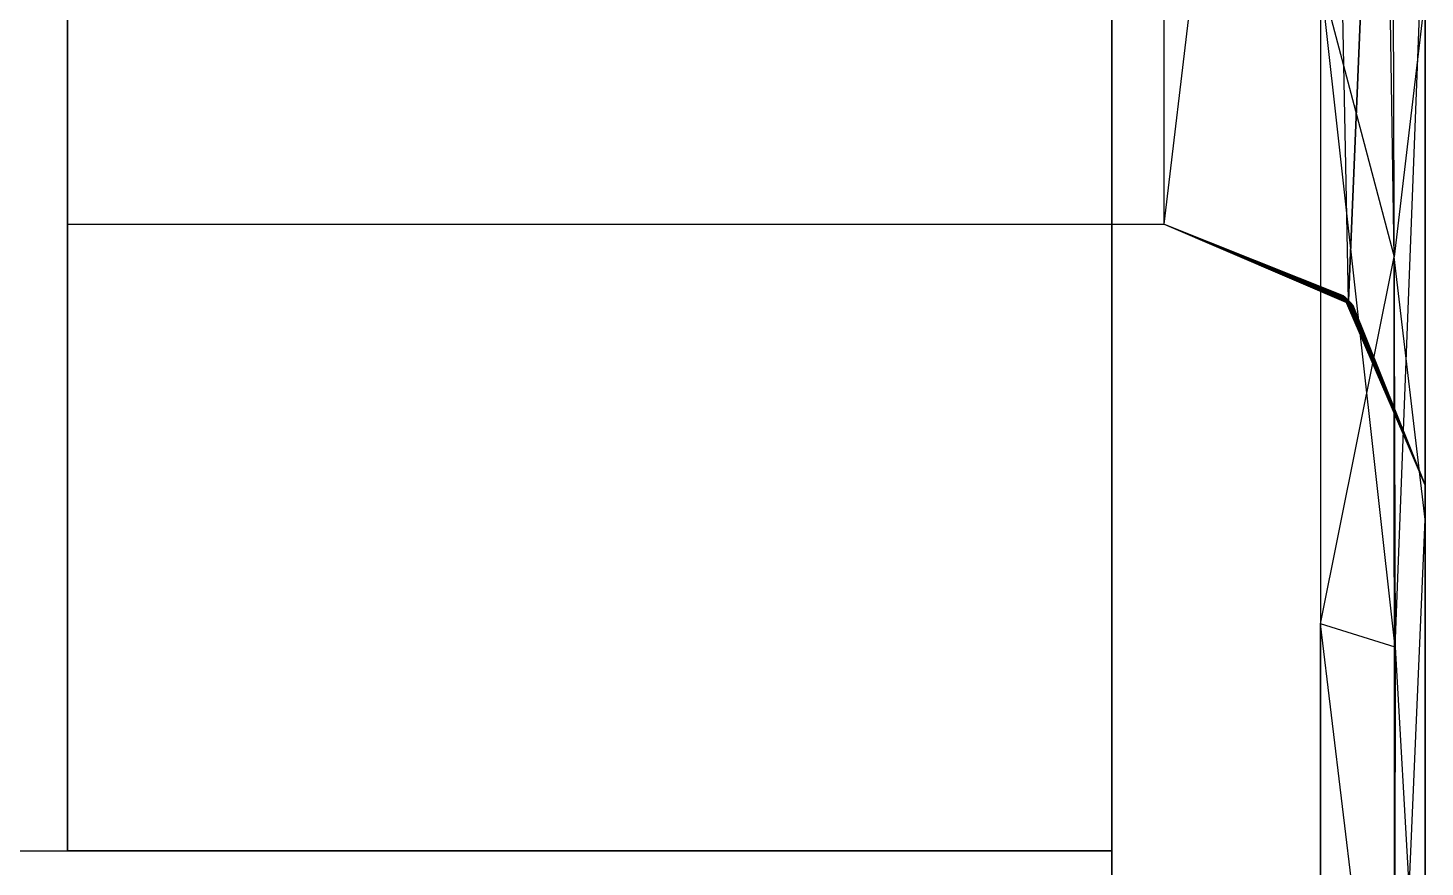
# Model space of a CAD drawing. Header units: millimetres. Extents: x 5543 to 15648, y 4351 to 19091.
# Drawn here: x 14402.34 to 14429.1, y 15001.37 to 15017.43 of the extents above; entities that cross this region are included whole.
import ezdxf

# ---------------------------------------------------------------- set-up
doc = ezdxf.new("R2010")
doc.units = ezdxf.units.MM
doc.layers.add('IfcObject', color=7, linetype='CONTINUOUS')

msp = doc.modelspace()

# ---------------------------------------------------------------- linework, layer by layer
at = {"layer": 'IfcObject'}
for p, q in [((14423.096, 15331.077, -5100), (14423.096, 14331.077, -5100)), ((14423.096, 15331.077, -5100), (14423.096, 14331.077, -5100)), ((14423.096, 15281.077, -5200), (14423.096, 14381.077, -5200)), ((14423.096, 14381.077, -7200), (14423.096, 15281.077, -7200)), ((14423.096, 14381.077, -7200), (14423.096, 15281.077, -7200)), ((14423.096, 15281.077, -5200), (14423.096, 14381.077, -5200)), ((14423.096, 14381.077, -5200), (14423.096, 15281.077, -5200)), ((14423.096, 14381.077, -5200), (14423.096, 15281.077, -5200)), ((14423.096, 15136.677, -5995.4), (14423.096, 14993.677, -5995.4)), ((14423.096, 15136.677, -5344.4), (14423.096, 14993.677, -5344.4)), ((14423.096, 15136.677, -5995.4), (14423.096, 14993.677, -5995.4)), ((14423.096, 15136.677, -5344.4), (14423.096, 14993.677, -5344.4)), ((14403.096, 15128.677, -5352.4), (14403.096, 15001.677, -5352.4)), ((14403.096, 15001.677, -5987.4), (14403.096, 15128.677, -5987.4)), ((14403.096, 15001.677, -5987.4), (14403.096, 15128.677, -5987.4)), ((14403.096, 15128.677, -5352.4), (14403.096, 15001.677, -5352.4)), ((14403.096, 15128.677, -5987.4), (14403.096, 15001.677, -5987.4)), ((14403.096, 15128.677, -5352.4), (14403.096, 15001.677, -5352.4)), ((14403.096, 15128.677, -5352.4), (14403.096, 15001.677, -5352.4)), ((14403.096, 15128.677, -5987.4), (14403.096, 15001.677, -5987.4)), ((14423.096, 15128.677, -5987.4), (14423.096, 15001.677, -5987.4)), ((14423.096, 15128.677, -5352.4), (14423.096, 15001.677, -5352.4)), ((14423.096, 15128.677, -5352.4), (14423.096, 15001.677, -5352.4)), ((14423.096, 15128.677, -5987.4), (14423.096, 15001.677, -5987.4)), ((14423.096, 15128.677, -5987.4), (14423.096, 15001.677, -5987.4)), ((14423.096, 15128.677, -5352.4), (14423.096, 14993.677, -5344.4)), ((14423.096, 15128.677, -5352.4), (14423.096, 15001.677, -5352.4)), ((14423.096, 15128.677, -5352.4), (14423.096, 14993.677, -5344.4)), ((14423.096, 15128.677, -5987.4), (14423.096, 14993.677, -5995.4)), ((14423.096, 15128.677, -5987.4), (14423.096, 15001.677, -5987.4)), ((14423.096, 15128.677, -5987.4), (14423.096, 14993.677, -5995.4)), ((14423.096, 15128.677, -5352.4), (14423.096, 15001.677, -5352.4)), ((14429.096, 15121.677, -5980.4), (14429.096, 14995.677, -5993.4)), ((14429.096, 15121.677, -5980.4), (14429.096, 14995.677, -5993.4)), ((14429.096, 15121.677, -5980.4), (14429.096, 15008.022, -5993.4)), ((14429.096, 15121.677, -5359.4), (14429.096, 14995.677, -5346.4)), ((14429.096, 15121.677, -5980.4), (14429.096, 15008.022, -5993.4)), ((14429.096, 15121.677, -5359.4), (14429.096, 15008.022, -5346.4)), ((14429.096, 15121.677, -5359.4), (14429.096, 15008.022, -5346.4)), ((14429.096, 15121.677, -5359.4), (14429.096, 14995.677, -5346.4)), ((14403.096, 15116.677, -5975.4), (14403.096, 15013.677, -5975.4)), ((14403.096, 15116.677, -5364.4), (14403.096, 15001.677, -5352.4)), ((14403.096, 15116.677, -5364.4), (14403.096, 15013.677, -5364.4)), ((14403.096, 15116.677, -5364.4), (14403.096, 15001.677, -5352.4)), ((14403.096, 15116.677, -5975.4), (14403.096, 15001.677, -5987.4)), ((14403.096, 15116.677, -5975.4), (14403.096, 15013.677, -5975.4)), ((14403.096, 15116.677, -5975.4), (14403.096, 15001.677, -5987.4)), ((14403.096, 15116.677, -5364.4), (14403.096, 15013.677, -5364.4)), ((14429.096, 15082.638, -5980.4), (14429.096, 14995.677, -5993.4)), ((14429.096, 15082.638, -5980.4), (14429.096, 14995.677, -5993.4)), ((14429.096, 14995.677, -5346.4), (14429.096, 15082.638, -5359.4)), ((14429.096, 14995.677, -5346.4), (14429.096, 15082.638, -5359.4)), ((14429.096, 15065.177, -5980.4), (14429.096, 14995.677, -5993.4)), ((14429.096, 15065.177, -5980.4), (14429.096, 14995.677, -5993.4)), ((14429.096, 14995.677, -5346.4), (14429.096, 15065.177, -5359.4)), ((14429.096, 14995.677, -5346.4), (14429.096, 15065.177, -5359.4)), ((14424.096, 15013.677, -5975.4), (14424.096, 15052.715, -5975.4)), ((14424.096, 15013.677, -5975.4), (14424.096, 15052.715, -5975.4)), ((14424.096, 15013.677, -5364.4), (14424.096, 15052.715, -5364.4)), ((14424.096, 15013.677, -5364.4), (14424.096, 15052.715, -5364.4)), ((14429.096, 15047.715, -5980.4), (14427.631, 15012.212, -5976.864)), ((14429.096, 15047.715, -5980.4), (14427.631, 15012.212, -5976.864)), ((14427.631, 15012.212, -5362.936), (14429.096, 15047.715, -5359.4)), ((14427.631, 15012.212, -5362.936), (14429.096, 15047.715, -5359.4)), ((14429.096, 15047.715, -5980.4), (14429.096, 15008.677, -5980.4)), ((14429.096, 15008.677, -5359.4), (14429.096, 15047.715, -5359.4)), ((14429.096, 15008.677, -5359.4), (14429.096, 15047.715, -5359.4)), ((14429.096, 14995.677, -5346.4), (14429.096, 15047.715, -5359.4)), ((14429.096, 15047.715, -5980.4), (14429.096, 14995.677, -5993.4)), ((14429.096, 15047.715, -5980.4), (14429.096, 14995.677, -5993.4)), ((14429.096, 15047.715, -5980.4), (14429.096, 15008.677, -5980.4)), ((14429.096, 14995.677, -5346.4), (14429.096, 15047.715, -5359.4)), ((14424.096, 15013.677, -5975.4), (14427.089, 15038.579, -5976.395)), ((14424.096, 15013.677, -5975.4), (14427.089, 15038.579, -5976.395)), ((14424.096, 15013.677, -5364.4), (14427.089, 15038.579, -5363.405)), ((14424.096, 15013.677, -5364.4), (14427.089, 15038.579, -5363.405)), ((14427.631, 15012.212, -5976.864), (14427.089, 15038.579, -5976.395)), ((14427.631, 15012.212, -5976.864), (14427.089, 15038.579, -5976.395)), ((14427.631, 15012.212, -5362.936), (14427.089, 15038.579, -5363.405)), ((14427.631, 15012.212, -5362.936), (14427.089, 15038.579, -5363.405)), ((14428.503, 15013.052, -5344.979), (14428.336, 15023.999, -5344.831)), ((14428.503, 15013.052, -5344.979), (14428.336, 15023.999, -5344.831)), ((14428.469, 15023.897, -5994.854), (14428.523, 15005.577, -5994.801)), ((14428.469, 15023.897, -5994.854), (14428.523, 15005.577, -5994.801)), ((14428.523, 15005.577, -5994.801), (14429.096, 15020.367, -5993.4)), ((14428.523, 15005.577, -5994.801), (14429.096, 15020.367, -5993.4)), ((14429.096, 15020.367, -5993.4), (14429.096, 15008.022, -5993.4)), ((14429.096, 15020.367, -5993.4), (14429.096, 15008.022, -5993.4)), ((14428.523, 15005.577, -5994.801), (14427.096, 15018.367, -5995.4)), ((14427.096, 15018.367, -5995.4), (14427.096, 15006.022, -5995.4)), ((14428.523, 15005.577, -5994.801), (14427.096, 15018.367, -5995.4)), ((14427.096, 15018.367, -5995.4), (14427.096, 15006.022, -5995.4)), ((14427.096, 15018.367, -5344.4), (14427.096, 15006.022, -5344.4)), ((14427.096, 15018.367, -5344.4), (14428.503, 15013.052, -5344.979)), ((14427.096, 15018.367, -5344.4), (14428.503, 15013.052, -5344.979)), ((14427.096, 15018.367, -5344.4), (14427.096, 15006.022, -5344.4)), ((14429.096, 15018.082, -5346.4), (14428.503, 15013.052, -5344.979)), ((14429.096, 15018.082, -5346.4), (14428.503, 15013.052, -5344.979)), ((14429.096, 15018.082, -5346.4), (14429.096, 15008.022, -5346.4)), ((14429.096, 15018.082, -5346.4), (14429.096, 15008.022, -5346.4)), ((14403.096, 15013.677, -5975.4), (14424.096, 15013.677, -5975.4)), ((14403.096, 15013.677, -5975.4), (14403.096, 15013.677, -5364.4)), ((14403.096, 15013.677, -5364.4), (14424.096, 15013.677, -5364.4)), ((14403.096, 15013.677, -5975.4), (14424.096, 15013.677, -5975.4)), ((14403.096, 15001.677, -5352.4), (14403.096, 15013.677, -5364.4)), ((14403.096, 15001.677, -5987.4), (14403.096, 15013.677, -5364.4)), ((14403.096, 15001.677, -5352.4), (14403.096, 15013.677, -5364.4)), ((14403.096, 15001.677, -5987.4), (14403.096, 15013.677, -5975.4)), ((14403.096, 15001.677, -5987.4), (14403.096, 15013.677, -5364.4)), ((14403.096, 15013.677, -5975.4), (14403.096, 15013.677, -5364.4)), ((14403.096, 15001.677, -5987.4), (14403.096, 15013.677, -5975.4)), ((14403.096, 15013.677, -5364.4), (14424.096, 15013.677, -5364.4)), ((14424.096, 15013.677, -5975.4), (14427.631, 15012.212, -5976.864)), ((14424.096, 15013.677, -5364.4), (14424.096, 15013.677, -5403.438)), ((14424.096, 15013.677, -5403.438), (14424.096, 15013.677, -5440.775)), ((14424.096, 15013.677, -5440.775), (14424.096, 15013.677, -5478.963)), ((14424.096, 15013.677, -5478.963), (14424.096, 15013.677, -5517.15)), ((14424.096, 15013.677, -5517.15), (14424.096, 15013.677, -5555.337)), ((14424.096, 15013.677, -5555.337), (14424.096, 15013.677, -5593.525)), ((14424.096, 15013.677, -5593.525), (14424.096, 15013.677, -5631.713)), ((14424.096, 15013.677, -5631.713), (14424.096, 15013.677, -5669.9)), ((14424.096, 15013.677, -5669.9), (14424.096, 15013.677, -5708.088)), ((14424.096, 15013.677, -5708.088), (14424.096, 15013.677, -5746.275)), ((14424.096, 15013.677, -5746.275), (14424.096, 15013.677, -5784.462)), ((14424.096, 15013.677, -5784.462), (14424.096, 15013.677, -5822.65)), ((14424.096, 15013.677, -5822.65), (14424.096, 15013.677, -5860.838)), ((14424.096, 15013.677, -5860.838), (14424.096, 15013.677, -5899.025)), ((14424.096, 15013.677, -5899.025), (14424.096, 15013.677, -5937.213)), ((14424.096, 15013.677, -5975.4), (14424.096, 15013.677, -5937.213)), ((14424.096, 15013.677, -5937.213), (14427.527, 15012.313, -5918.119)), ((14424.096, 15013.677, -5937.213), (14427.572, 15012.27, -5947.25)), ((14424.096, 15013.677, -5937.213), (14427.527, 15012.313, -5918.119)), ((14424.096, 15013.677, -5899.025), (14424.096, 15013.677, -5937.213)), ((14424.096, 15013.677, -5899.025), (14427.527, 15012.313, -5918.119)), ((14424.096, 15013.677, -5822.65), (14424.096, 15013.677, -5860.838)), ((14424.096, 15013.677, -5822.65), (14427.579, 15012.264, -5841.744)), ((14424.096, 15013.677, -5860.838), (14427.579, 15012.264, -5841.744)), ((14424.096, 15013.677, -5708.088), (14427.599, 15012.244, -5688.994)), ((14424.096, 15013.677, -5708.088), (14427.629, 15012.214, -5735.407)), ((14424.096, 15013.677, -5364.4), (14427.559, 15012.283, -5392.923)), ((14424.096, 15013.677, -5364.4), (14427.631, 15012.212, -5362.936)), ((14424.096, 15013.677, -5860.838), (14427.591, 15012.252, -5871.157)), ((14424.096, 15013.677, -5860.838), (14427.579, 15012.264, -5841.744)), ((14424.096, 15013.677, -5975.4), (14424.096, 15013.677, -5937.213)), ((14424.096, 15013.677, -5937.213), (14427.572, 15012.27, -5947.25)), ((14424.096, 15013.677, -5975.4), (14427.572, 15012.27, -5947.25)), ((14424.096, 15013.677, -5784.462), (14427.666, 15012.177, -5811.259)), ((14424.096, 15013.677, -5784.462), (14427.635, 15012.209, -5765.369)), ((14424.096, 15013.677, -5593.525), (14427.684, 15012.158, -5572.756)), ((14424.096, 15013.677, -5593.525), (14427.66, 15012.183, -5602.333)), ((14424.096, 15013.677, -5555.337), (14424.096, 15013.677, -5593.525)), ((14424.096, 15013.677, -5555.337), (14427.684, 15012.158, -5572.756)), ((14424.096, 15013.677, -5593.525), (14427.684, 15012.158, -5572.756)), ((14424.096, 15013.677, -5440.775), (14427.53, 15012.311, -5422.107)), ((14424.096, 15013.677, -5403.438), (14424.096, 15013.677, -5440.775)), ((14424.096, 15013.677, -5403.438), (14427.53, 15012.311, -5422.107)), ((14424.096, 15013.677, -5555.337), (14427.684, 15012.158, -5572.756)), ((14424.096, 15013.677, -5555.337), (14427.595, 15012.248, -5542.235)), ((14424.096, 15013.677, -5517.15), (14424.096, 15013.677, -5555.337)), ((14424.096, 15013.677, -5517.15), (14427.595, 15012.248, -5542.235)), ((14424.096, 15013.677, -5555.337), (14427.595, 15012.248, -5542.235)), ((14424.096, 15013.677, -5517.15), (14427.595, 15012.248, -5542.235)), ((14424.096, 15013.677, -5517.15), (14427.579, 15012.264, -5498.056)), ((14424.096, 15013.677, -5593.525), (14424.096, 15013.677, -5631.713)), ((14424.096, 15013.677, -5593.525), (14427.66, 15012.183, -5602.333)), ((14424.096, 15013.677, -5631.713), (14427.66, 15012.183, -5602.333)), ((14424.096, 15013.677, -5403.438), (14427.53, 15012.311, -5422.107)), ((14424.096, 15013.677, -5403.438), (14427.559, 15012.283, -5392.923)), ((14424.096, 15013.677, -5364.4), (14427.559, 15012.283, -5392.923)), ((14424.096, 15013.677, -5403.438), (14427.559, 15012.283, -5392.923)), ((14424.096, 15013.677, -5364.4), (14424.096, 15013.677, -5403.438)), ((14424.096, 15013.677, -5440.775), (14427.715, 15012.127, -5453.554)), ((14424.096, 15013.677, -5440.775), (14427.53, 15012.311, -5422.107)), ((14424.096, 15013.677, -5478.963), (14424.096, 15013.677, -5517.15)), ((14424.096, 15013.677, -5478.963), (14427.579, 15012.264, -5498.056)), ((14424.096, 15013.677, -5517.15), (14427.579, 15012.264, -5498.056)), ((14424.096, 15013.677, -5440.775), (14424.096, 15013.677, -5478.963)), ((14424.096, 15013.677, -5440.775), (14427.715, 15012.127, -5453.554)), ((14424.096, 15013.677, -5478.963), (14427.715, 15012.127, -5453.554)), ((14424.096, 15013.677, -5822.65), (14427.579, 15012.264, -5841.744)), ((14424.096, 15013.677, -5822.65), (14427.666, 15012.177, -5811.259)), ((14424.096, 15013.677, -5746.275), (14427.635, 15012.209, -5765.369)), ((14424.096, 15013.677, -5746.275), (14427.629, 15012.214, -5735.407)), ((14424.096, 15013.677, -5822.65), (14427.666, 15012.177, -5811.259)), ((14424.096, 15013.677, -5784.462), (14424.096, 15013.677, -5822.65)), ((14424.096, 15013.677, -5784.462), (14427.666, 15012.177, -5811.259)), ((14424.096, 15013.677, -5784.462), (14427.635, 15012.209, -5765.369)), ((14424.096, 15013.677, -5746.275), (14424.096, 15013.677, -5784.462)), ((14424.096, 15013.677, -5746.275), (14427.635, 15012.209, -5765.369)), ((14424.096, 15013.677, -5860.838), (14424.096, 15013.677, -5899.025)), ((14424.096, 15013.677, -5860.838), (14427.591, 15012.252, -5871.157)), ((14424.096, 15013.677, -5899.025), (14427.591, 15012.252, -5871.157)), ((14424.096, 15013.677, -5708.088), (14427.599, 15012.244, -5688.994)), ((14424.096, 15013.677, -5669.9), (14424.096, 15013.677, -5708.088)), ((14424.096, 15013.677, -5669.9), (14427.599, 15012.244, -5688.994)), ((14424.096, 15013.677, -5746.275), (14427.629, 15012.214, -5735.407)), ((14424.096, 15013.677, -5708.088), (14424.096, 15013.677, -5746.275)), ((14424.096, 15013.677, -5708.088), (14427.629, 15012.214, -5735.407)), ((14424.096, 15013.677, -5669.9), (14427.599, 15012.244, -5688.994)), ((14424.096, 15013.677, -5669.9), (14427.6, 15012.243, -5659.451)), ((14424.096, 15013.677, -5631.713), (14424.096, 15013.677, -5669.9)), ((14424.096, 15013.677, -5631.713), (14427.6, 15012.243, -5659.451)), ((14424.096, 15013.677, -5669.9), (14427.6, 15012.243, -5659.451)), ((14424.096, 15013.677, -5631.713), (14427.6, 15012.243, -5659.451)), ((14424.096, 15013.677, -5631.713), (14427.629, 15012.214, -5630.292)), ((14424.096, 15013.677, -5478.963), (14427.579, 15012.264, -5498.056)), ((14424.096, 15013.677, -5478.963), (14427.715, 15012.127, -5453.554)), ((14424.096, 15013.677, -5899.025), (14427.527, 15012.313, -5918.119)), ((14424.096, 15013.677, -5899.025), (14427.591, 15012.252, -5871.157)), ((14424.096, 15013.677, -5975.4), (14427.572, 15012.27, -5947.25)), ((14424.096, 15013.677, -5975.4), (14427.631, 15012.212, -5976.864)), ((14424.096, 15013.677, -5631.713), (14427.66, 15012.183, -5602.333)), ((14424.096, 15013.677, -5631.713), (14427.629, 15012.214, -5630.292)), ((14424.096, 15013.677, -5364.4), (14427.631, 15012.212, -5362.936)), ((14427.096, 15006.022, -5344.4), (14428.503, 15013.052, -5344.979)), ((14427.096, 15006.022, -5344.4), (14428.503, 15013.052, -5344.979)), ((14429.096, 15008.022, -5346.4), (14428.503, 15013.052, -5344.979)), ((14429.096, 15008.022, -5346.4), (14428.503, 15013.052, -5344.979)), ((14428.51, 14994.262, -5344.986), (14428.503, 15013.052, -5344.979)), ((14428.51, 14994.262, -5344.986), (14428.503, 15013.052, -5344.979)), ((14427.527, 15012.313, -5918.119), (14427.572, 15012.27, -5947.25)), ((14427.527, 15012.313, -5918.119), (14427.572, 15012.27, -5947.25)), ((14427.527, 15012.313, -5918.119), (14429.096, 15008.677, -5941.362)), ((14427.527, 15012.313, -5918.119), (14429.096, 15008.677, -5902.323)), ((14427.591, 15012.252, -5871.157), (14427.527, 15012.313, -5918.119)), ((14427.591, 15012.252, -5871.157), (14427.527, 15012.313, -5918.119)), ((14427.527, 15012.313, -5918.119), (14429.096, 15008.677, -5941.362)), ((14427.527, 15012.313, -5918.119), (14429.096, 15008.677, -5902.323)), ((14427.53, 15012.311, -5422.107), (14429.096, 15008.677, -5398.438)), ((14427.53, 15012.311, -5422.107), (14429.096, 15008.677, -5437.477)), ((14427.53, 15012.311, -5422.107), (14427.715, 15012.127, -5453.554)), ((14427.53, 15012.311, -5422.107), (14429.096, 15008.677, -5437.477)), ((14427.53, 15012.311, -5422.107), (14429.096, 15008.677, -5398.438)), ((14427.53, 15012.311, -5422.107), (14427.559, 15012.283, -5392.923)), ((14427.53, 15012.311, -5422.107), (14427.559, 15012.283, -5392.923)), ((14427.53, 15012.311, -5422.107), (14427.715, 15012.127, -5453.554)), ((14427.559, 15012.283, -5392.923), (14427.631, 15012.212, -5362.936)), ((14429.096, 15008.677, -5398.438), (14427.559, 15012.283, -5392.923)), ((14429.096, 15008.677, -5398.438), (14427.559, 15012.283, -5392.923)), ((14427.559, 15012.283, -5392.923), (14429.096, 15008.677, -5359.4)), ((14427.559, 15012.283, -5392.923), (14429.096, 15008.677, -5359.4)), ((14427.559, 15012.283, -5392.923), (14427.631, 15012.212, -5362.936)), ((14427.572, 15012.27, -5947.25), (14429.096, 15008.677, -5941.362)), ((14427.631, 15012.212, -5976.864), (14427.572, 15012.27, -5947.25)), ((14429.096, 15008.677, -5980.4), (14427.572, 15012.27, -5947.25)), ((14429.096, 15008.677, -5980.4), (14427.572, 15012.27, -5947.25)), ((14427.572, 15012.27, -5947.25), (14429.096, 15008.677, -5941.362)), ((14427.631, 15012.212, -5976.864), (14427.572, 15012.27, -5947.25)), ((14427.591, 15012.252, -5871.157), (14427.579, 15012.264, -5841.744)), ((14429.096, 15008.677, -5863.285), (14427.579, 15012.264, -5841.744)), ((14427.715, 15012.127, -5453.554), (14427.579, 15012.264, -5498.056)), ((14427.579, 15012.264, -5498.056), (14429.096, 15008.677, -5476.515)), ((14427.591, 15012.252, -5871.157), (14427.579, 15012.264, -5841.744)), ((14427.579, 15012.264, -5841.744), (14429.096, 15008.677, -5824.246)), ((14427.579, 15012.264, -5841.744), (14427.666, 15012.177, -5811.259)), ((14427.595, 15012.248, -5542.235), (14427.579, 15012.264, -5498.056)), ((14427.579, 15012.264, -5498.056), (14429.096, 15008.677, -5515.554)), ((14427.579, 15012.264, -5498.056), (14429.096, 15008.677, -5476.515)), ((14427.579, 15012.264, -5841.744), (14427.666, 15012.177, -5811.259)), ((14429.096, 15008.677, -5863.285), (14427.579, 15012.264, -5841.744)), ((14427.579, 15012.264, -5841.744), (14429.096, 15008.677, -5824.246)), ((14427.715, 15012.127, -5453.554), (14427.579, 15012.264, -5498.056)), ((14427.595, 15012.248, -5542.235), (14427.579, 15012.264, -5498.056)), ((14427.579, 15012.264, -5498.056), (14429.096, 15008.677, -5515.554)), ((14429.096, 15008.677, -5863.285), (14427.591, 15012.252, -5871.157)), ((14427.591, 15012.252, -5871.157), (14429.096, 15008.677, -5902.323)), ((14427.591, 15012.252, -5871.157), (14429.096, 15008.677, -5902.323)), ((14429.096, 15008.677, -5863.285), (14427.591, 15012.252, -5871.157)), ((14427.684, 15012.158, -5572.756), (14427.595, 15012.248, -5542.235)), ((14429.096, 15008.677, -5553.688), (14427.595, 15012.248, -5542.235)), ((14429.096, 15008.677, -5553.688), (14427.595, 15012.248, -5542.235)), ((14427.595, 15012.248, -5542.235), (14429.096, 15008.677, -5515.554)), ((14427.684, 15012.158, -5572.756), (14427.595, 15012.248, -5542.235)), ((14427.595, 15012.248, -5542.235), (14429.096, 15008.677, -5515.554)), ((14427.599, 15012.244, -5688.994), (14427.629, 15012.214, -5735.407)), ((14427.599, 15012.244, -5688.994), (14429.096, 15008.677, -5668.092)), ((14427.599, 15012.244, -5688.994), (14427.6, 15012.243, -5659.451)), ((14427.599, 15012.244, -5688.994), (14429.096, 15008.677, -5668.092)), ((14427.599, 15012.244, -5688.994), (14429.096, 15008.677, -5707.131)), ((14427.599, 15012.244, -5688.994), (14427.6, 15012.243, -5659.451)), ((14427.599, 15012.244, -5688.994), (14427.629, 15012.214, -5735.407)), ((14427.599, 15012.244, -5688.994), (14429.096, 15008.677, -5707.131)), ((14429.096, 15008.677, -5668.092), (14427.6, 15012.243, -5659.451)), ((14429.096, 15008.677, -5629.958), (14427.6, 15012.243, -5659.451)), ((14429.096, 15008.677, -5668.092), (14427.6, 15012.243, -5659.451)), ((14427.629, 15012.214, -5630.292), (14427.6, 15012.243, -5659.451)), ((14427.629, 15012.214, -5630.292), (14427.6, 15012.243, -5659.451)), ((14429.096, 15008.677, -5629.958), (14427.6, 15012.243, -5659.451)), ((14429.096, 15008.677, -5629.958), (14427.629, 15012.214, -5630.292)), ((14427.66, 15012.183, -5602.333), (14427.629, 15012.214, -5630.292)), ((14427.635, 15012.209, -5765.369), (14427.629, 15012.214, -5735.407)), ((14429.096, 15008.677, -5746.169), (14427.629, 15012.214, -5735.407)), ((14427.635, 15012.209, -5765.369), (14427.629, 15012.214, -5735.407)), ((14429.096, 15008.677, -5746.169), (14427.629, 15012.214, -5735.407)), ((14427.629, 15012.214, -5735.407), (14429.096, 15008.677, -5707.131)), ((14427.629, 15012.214, -5735.407), (14429.096, 15008.677, -5707.131)), ((14429.096, 15008.677, -5629.958), (14427.629, 15012.214, -5630.292)), ((14427.66, 15012.183, -5602.333), (14427.629, 15012.214, -5630.292)), ((14427.631, 15012.212, -5976.864), (14429.096, 15008.677, -5980.4)), ((14427.631, 15012.212, -5976.864), (14429.096, 15008.677, -5980.4)), ((14427.631, 15012.212, -5362.936), (14429.096, 15008.677, -5359.4)), ((14427.631, 15012.212, -5362.936), (14429.096, 15008.677, -5359.4)), ((14429.096, 15008.677, -5785.208), (14427.635, 15012.209, -5765.369)), ((14429.096, 15008.677, -5746.169), (14427.635, 15012.209, -5765.369)), ((14429.096, 15008.677, -5746.169), (14427.635, 15012.209, -5765.369)), ((14427.635, 15012.209, -5765.369), (14427.666, 15012.177, -5811.259)), ((14427.635, 15012.209, -5765.369), (14427.666, 15012.177, -5811.259)), ((14429.096, 15008.677, -5785.208), (14427.635, 15012.209, -5765.369)), ((14427.66, 15012.183, -5602.333), (14429.096, 15008.677, -5629.958)), ((14427.684, 15012.158, -5572.756), (14427.66, 15012.183, -5602.333)), ((14427.66, 15012.183, -5602.333), (14429.096, 15008.677, -5591.823)), ((14427.684, 15012.158, -5572.756), (14427.66, 15012.183, -5602.333)), ((14427.66, 15012.183, -5602.333), (14429.096, 15008.677, -5591.823)), ((14427.66, 15012.183, -5602.333), (14429.096, 15008.677, -5629.958)), ((14427.666, 15012.177, -5811.259), (14429.096, 15008.677, -5824.246)), ((14427.666, 15012.177, -5811.259), (14429.096, 15008.677, -5824.246)), ((14429.096, 15008.677, -5785.208), (14427.666, 15012.177, -5811.259)), ((14429.096, 15008.677, -5785.208), (14427.666, 15012.177, -5811.259)), ((14429.096, 15008.677, -5553.688), (14427.684, 15012.158, -5572.756)), ((14427.684, 15012.158, -5572.756), (14429.096, 15008.677, -5591.823)), ((14427.684, 15012.158, -5572.756), (14429.096, 15008.677, -5591.823)), ((14429.096, 15008.677, -5553.688), (14427.684, 15012.158, -5572.756)), ((14429.096, 15008.677, -5437.477), (14427.715, 15012.127, -5453.554)), ((14427.715, 15012.127, -5453.554), (14429.096, 15008.677, -5476.515)), ((14427.715, 15012.127, -5453.554), (14429.096, 15008.677, -5476.515)), ((14429.096, 15008.677, -5437.477), (14427.715, 15012.127, -5453.554)), ((14429.096, 15008.677, -5398.438), (14429.096, 15008.677, -5437.477)), ((14429.096, 15008.677, -5746.169), (14429.096, 15008.677, -5785.208)), ((14429.096, 15008.677, -5553.688), (14429.096, 15008.677, -5515.554)), ((14429.096, 15008.677, -5398.438), (14429.096, 15008.677, -5359.4)), ((14429.096, 15008.677, -5553.688), (14429.096, 15008.677, -5591.823)), ((14429.096, 15008.677, -5629.958), (14429.096, 15008.677, -5668.092)), ((14429.096, 15008.677, -5629.958), (14429.096, 15008.677, -5591.823)), ((14429.096, 15008.677, -5437.477), (14429.096, 15008.677, -5476.515)), ((14429.096, 15008.677, -5476.515), (14429.096, 15008.677, -5515.554)), ((14429.096, 15008.677, -5863.285), (14429.096, 15008.677, -5824.246)), ((14429.096, 15008.677, -5785.208), (14429.096, 15008.677, -5824.246)), ((14429.096, 15008.677, -5863.285), (14429.096, 15008.677, -5902.323)), ((14429.096, 15008.677, -5668.092), (14429.096, 15008.677, -5707.131)), ((14429.096, 15008.677, -5746.169), (14429.096, 15008.677, -5707.131)), ((14429.096, 15008.677, -5941.362), (14429.096, 15008.677, -5902.323)), ((14429.096, 15008.677, -5980.4), (14429.096, 15008.677, -5941.362)), ((14429.096, 15008.677, -5980.4), (14429.096, 14995.677, -5346.4)), ((14429.096, 15008.677, -5980.4), (14429.096, 14995.677, -5358.745)), ((14429.096, 15008.677, -5359.4), (14429.096, 14995.677, -5346.4)), ((14429.096, 15008.677, -5980.4), (14429.096, 14995.677, -5346.4)), ((14429.096, 15008.677, -5980.4), (14429.096, 15008.677, -5941.362)), ((14429.096, 15008.677, -5941.362), (14429.096, 14995.677, -5346.4)), ((14429.096, 15008.677, -5980.4), (14429.096, 14995.677, -5358.745)), ((14429.096, 15008.677, -5980.4), (14429.096, 14995.677, -5366.619)), ((14429.096, 15008.677, -5980.4), (14429.096, 14995.677, -5366.619)), ((14429.096, 15008.677, -5980.4), (14429.096, 14995.677, -5376.728)), ((14429.096, 15008.677, -5980.4), (14429.096, 14995.677, -5376.728)), ((14429.096, 15008.677, -5980.4), (14429.096, 14995.677, -5386.837)), ((14429.096, 15008.677, -5980.4), (14429.096, 14995.677, -5386.837)), ((14429.096, 15008.677, -5980.4), (14429.096, 14995.677, -5396.947)), ((14429.096, 15008.677, -5980.4), (14429.096, 14995.677, -5396.947)), ((14429.096, 15008.677, -5980.4), (14429.096, 14995.677, -5407.056)), ((14429.096, 15008.677, -5980.4), (14429.096, 14995.677, -5407.056)), ((14429.096, 15008.677, -5980.4), (14429.096, 14995.677, -5417.166)), ((14429.096, 15008.677, -5980.4), (14429.096, 14995.677, -5417.166)), ((14429.096, 15008.677, -5980.4), (14429.096, 14995.677, -5427.275)), ((14429.096, 15008.677, -5980.4), (14429.096, 14995.677, -5427.275)), ((14429.096, 15008.677, -5980.4), (14429.096, 14995.677, -5437.384)), ((14429.096, 15008.677, -5980.4), (14429.096, 14995.677, -5437.384)), ((14429.096, 15008.677, -5980.4), (14429.096, 14995.677, -5447.494)), ((14429.096, 15008.677, -5980.4), (14429.096, 14995.677, -5447.494)), ((14429.096, 15008.677, -5980.4), (14429.096, 14995.677, -5457.603)), ((14429.096, 15008.677, -5980.4), (14429.096, 14995.677, -5457.603)), ((14429.096, 15008.677, -5980.4), (14429.096, 14995.677, -5467.713)), ((14429.096, 15008.677, -5980.4), (14429.096, 14995.677, -5467.713)), ((14429.096, 15008.677, -5980.4), (14429.096, 14995.677, -5477.822)), ((14429.096, 15008.677, -5980.4), (14429.096, 14995.677, -5477.822)), ((14429.096, 15008.677, -5980.4), (14429.096, 14995.677, -5487.931)), ((14429.096, 15008.677, -5980.4), (14429.096, 14995.677, -5487.931)), ((14429.096, 15008.677, -5980.4), (14429.096, 14995.677, -5498.041)), ((14429.096, 15008.677, -5980.4), (14429.096, 14995.677, -5498.041)), ((14429.096, 15008.677, -5980.4), (14429.096, 14995.677, -5508.15)), ((14429.096, 15008.677, -5980.4), (14429.096, 14995.677, -5508.15)), ((14429.096, 15008.677, -5980.4), (14429.096, 14995.677, -5518.259)), ((14429.096, 15008.677, -5980.4), (14429.096, 14995.677, -5518.259)), ((14429.096, 15008.677, -5980.4), (14429.096, 14995.677, -5528.369)), ((14429.096, 15008.677, -5980.4), (14429.096, 14995.677, -5528.369)), ((14429.096, 15008.677, -5980.4), (14429.096, 14995.677, -5538.478)), ((14429.096, 15008.677, -5980.4), (14429.096, 14995.677, -5538.478)), ((14429.096, 15008.677, -5980.4), (14429.096, 14995.677, -5548.588)), ((14429.096, 15008.677, -5980.4), (14429.096, 14995.677, -5548.588)), ((14429.096, 15008.677, -5980.4), (14429.096, 14995.677, -5558.697)), ((14429.096, 15008.677, -5980.4), (14429.096, 14995.677, -5558.697)), ((14429.096, 15008.677, -5980.4), (14429.096, 14995.677, -5568.806)), ((14429.096, 15008.677, -5980.4), (14429.096, 14995.677, -5568.806)), ((14429.096, 15008.677, -5980.4), (14429.096, 14995.677, -5578.916)), ((14429.096, 15008.677, -5980.4), (14429.096, 14995.677, -5578.916)), ((14429.096, 15008.677, -5980.4), (14429.096, 14995.677, -5589.025)), ((14429.096, 15008.677, -5980.4), (14429.096, 14995.677, -5589.025)), ((14429.096, 15008.677, -5980.4), (14429.096, 14995.677, -5599.134)), ((14429.096, 15008.677, -5980.4), (14429.096, 14995.677, -5599.134)), ((14429.096, 15008.677, -5980.4), (14429.096, 14995.677, -5609.244)), ((14429.096, 15008.677, -5980.4), (14429.096, 14995.677, -5609.244)), ((14429.096, 15008.677, -5980.4), (14429.096, 14995.677, -5619.353)), ((14429.096, 15008.677, -5980.4), (14429.096, 14995.677, -5619.353)), ((14429.096, 15008.677, -5980.4), (14429.096, 14995.677, -5629.463)), ((14429.096, 15008.677, -5980.4), (14429.096, 14995.677, -5629.463)), ((14429.096, 15008.677, -5980.4), (14429.096, 14995.677, -5639.572)), ((14429.096, 15008.677, -5980.4), (14429.096, 14995.677, -5639.572)), ((14429.096, 15008.677, -5980.4), (14429.096, 14995.677, -5649.681)), ((14429.096, 15008.677, -5980.4), (14429.096, 14995.677, -5649.681)), ((14429.096, 15008.677, -5980.4), (14429.096, 14995.677, -5659.791)), ((14429.096, 15008.677, -5980.4), (14429.096, 14995.677, -5659.791)), ((14429.096, 15008.677, -5980.4), (14429.096, 14995.677, -5669.9)), ((14429.096, 15008.677, -5980.4), (14429.096, 14995.677, -5669.9)), ((14429.096, 15008.677, -5980.4), (14429.096, 14995.677, -5680.009)), ((14429.096, 15008.677, -5980.4), (14429.096, 14995.677, -5680.009)), ((14429.096, 15008.677, -5980.4), (14429.096, 14995.677, -5690.119)), ((14429.096, 15008.677, -5980.4), (14429.096, 14995.677, -5690.119)), ((14429.096, 15008.677, -5980.4), (14429.096, 14995.677, -5700.228)), ((14429.096, 15008.677, -5980.4), (14429.096, 14995.677, -5700.228)), ((14429.096, 15008.677, -5980.4), (14429.096, 14995.677, -5710.338)), ((14429.096, 15008.677, -5980.4), (14429.096, 14995.677, -5710.338)), ((14429.096, 15008.677, -5980.4), (14429.096, 14995.677, -5720.447)), ((14429.096, 15008.677, -5980.4), (14429.096, 14995.677, -5720.447)), ((14429.096, 15008.677, -5980.4), (14429.096, 14995.677, -5730.556)), ((14429.096, 15008.677, -5980.4), (14429.096, 14995.677, -5730.556)), ((14429.096, 15008.677, -5980.4), (14429.096, 14995.677, -5740.666)), ((14429.096, 15008.677, -5980.4), (14429.096, 14995.677, -5740.666)), ((14429.096, 15008.677, -5980.4), (14429.096, 14995.677, -5750.775)), ((14429.096, 15008.677, -5980.4), (14429.096, 14995.677, -5750.775)), ((14429.096, 15008.677, -5980.4), (14429.096, 14995.677, -5760.884)), ((14429.096, 15008.677, -5980.4), (14429.096, 14995.677, -5760.884)), ((14429.096, 15008.677, -5980.4), (14429.096, 14995.677, -5770.994)), ((14429.096, 15008.677, -5980.4), (14429.096, 14995.677, -5770.994)), ((14429.096, 15008.677, -5980.4), (14429.096, 14995.677, -5781.103)), ((14429.096, 15008.677, -5980.4), (14429.096, 14995.677, -5781.103)), ((14429.096, 15008.677, -5980.4), (14429.096, 14995.677, -5791.212)), ((14429.096, 15008.677, -5980.4), (14429.096, 14995.677, -5791.212)), ((14429.096, 15008.677, -5980.4), (14429.096, 14995.677, -5801.322)), ((14429.096, 15008.677, -5980.4), (14429.096, 14995.677, -5801.322)), ((14429.096, 15008.677, -5980.4), (14429.096, 14995.677, -5811.431)), ((14429.096, 15008.677, -5980.4), (14429.096, 14995.677, -5811.431)), ((14429.096, 15008.677, -5980.4), (14429.096, 14995.677, -5821.541)), ((14429.096, 15008.677, -5980.4), (14429.096, 14995.677, -5821.541)), ((14429.096, 15008.677, -5980.4), (14429.096, 14995.677, -5831.65)), ((14429.096, 15008.677, -5980.4), (14429.096, 14995.677, -5831.65)), ((14429.096, 15008.677, -5980.4), (14429.096, 14995.677, -5841.759)), ((14429.096, 15008.677, -5980.4), (14429.096, 14995.677, -5841.759)), ((14429.096, 15008.677, -5980.4), (14429.096, 14995.677, -5851.869)), ((14429.096, 15008.677, -5980.4), (14429.096, 14995.677, -5851.869)), ((14429.096, 15008.677, -5980.4), (14429.096, 14995.677, -5861.978)), ((14429.096, 15008.677, -5980.4), (14429.096, 14995.677, -5861.978)), ((14429.096, 15008.677, -5980.4), (14429.096, 14995.677, -5872.088)), ((14429.096, 15008.677, -5980.4), (14429.096, 14995.677, -5872.088)), ((14429.096, 15008.677, -5980.4), (14429.096, 14995.677, -5882.197)), ((14429.096, 15008.677, -5980.4), (14429.096, 14995.677, -5882.197)), ((14429.096, 15008.677, -5980.4), (14429.096, 14995.677, -5892.306)), ((14429.096, 15008.677, -5980.4), (14429.096, 14995.677, -5892.306)), ((14429.096, 15008.677, -5980.4), (14429.096, 14995.677, -5902.416)), ((14429.096, 15008.677, -5980.4), (14429.096, 14995.677, -5902.416)), ((14429.096, 15008.677, -5980.4), (14429.096, 14995.677, -5912.525)), ((14429.096, 15008.677, -5980.4), (14429.096, 14995.677, -5912.525)), ((14429.096, 15008.677, -5980.4), (14429.096, 14995.677, -5922.634)), ((14429.096, 15008.677, -5980.4), (14429.096, 14995.677, -5922.634)), ((14429.096, 15008.677, -5980.4), (14429.096, 14995.677, -5932.744)), ((14429.096, 15008.677, -5980.4), (14429.096, 14995.677, -5932.744)), ((14429.096, 15008.677, -5980.4), (14429.096, 14995.677, -5942.853)), ((14429.096, 15008.677, -5980.4), (14429.096, 14995.677, -5942.853)), ((14429.096, 15008.677, -5980.4), (14429.096, 14995.677, -5952.962)), ((14429.096, 15008.677, -5980.4), (14429.096, 14995.677, -5952.962)), ((14429.096, 15008.677, -5980.4), (14429.096, 14995.677, -5963.072)), ((14429.096, 15008.677, -5980.4), (14429.096, 14995.677, -5963.072)), ((14429.096, 15008.677, -5980.4), (14429.096, 14995.677, -5973.181)), ((14429.096, 15008.677, -5980.4), (14429.096, 14995.677, -5973.181)), ((14429.096, 15008.677, -5980.4), (14429.096, 14995.677, -5981.055)), ((14429.096, 15008.677, -5980.4), (14429.096, 14995.677, -5981.055)), ((14429.096, 15008.677, -5980.4), (14429.096, 14995.677, -5993.4)), ((14429.096, 15008.677, -5980.4), (14429.096, 14995.677, -5993.4)), ((14429.096, 15008.677, -5941.362), (14429.096, 14995.677, -5346.4)), ((14429.096, 15008.677, -5941.362), (14429.096, 15008.677, -5902.323)), ((14429.096, 15008.677, -5902.323), (14429.096, 14995.677, -5346.4)), ((14429.096, 15008.677, -5902.323), (14429.096, 14995.677, -5346.4)), ((14429.096, 15008.677, -5863.285), (14429.096, 15008.677, -5902.323)), ((14429.096, 15008.677, -5863.285), (14429.096, 14995.677, -5346.4)), ((14429.096, 15008.677, -5863.285), (14429.096, 14995.677, -5346.4)), ((14429.096, 15008.677, -5863.285), (14429.096, 15008.677, -5824.246)), ((14429.096, 15008.677, -5824.246), (14429.096, 14995.677, -5346.4)), ((14429.096, 15008.677, -5824.246), (14429.096, 14995.677, -5346.4)), ((14429.096, 15008.677, -5785.208), (14429.096, 15008.677, -5824.246)), ((14429.096, 15008.677, -5785.208), (14429.096, 14995.677, -5346.4)), ((14429.096, 15008.677, -5785.208), (14429.096, 14995.677, -5346.4)), ((14429.096, 15008.677, -5746.169), (14429.096, 15008.677, -5785.208)), ((14429.096, 15008.677, -5746.169), (14429.096, 14995.677, -5346.4)), ((14429.096, 15008.677, -5746.169), (14429.096, 14995.677, -5346.4)), ((14429.096, 15008.677, -5746.169), (14429.096, 15008.677, -5707.131)), ((14429.096, 15008.677, -5707.131), (14429.096, 14995.677, -5346.4)), ((14429.096, 15008.677, -5707.131), (14429.096, 14995.677, -5346.4)), ((14429.096, 15008.677, -5668.092), (14429.096, 15008.677, -5707.131)), ((14429.096, 15008.677, -5668.092), (14429.096, 14995.677, -5346.4)), ((14429.096, 15008.677, -5668.092), (14429.096, 14995.677, -5346.4)), ((14429.096, 15008.677, -5629.958), (14429.096, 15008.677, -5668.092)), ((14429.096, 15008.677, -5629.958), (14429.096, 14995.677, -5346.4)), ((14429.096, 15008.677, -5629.958), (14429.096, 14995.677, -5346.4)), ((14429.096, 15008.677, -5629.958), (14429.096, 15008.677, -5591.823)), ((14429.096, 15008.677, -5591.823), (14429.096, 14995.677, -5346.4)), ((14429.096, 15008.677, -5591.823), (14429.096, 14995.677, -5346.4)), ((14429.096, 15008.677, -5553.688), (14429.096, 15008.677, -5591.823)), ((14429.096, 15008.677, -5553.688), (14429.096, 14995.677, -5346.4)), ((14429.096, 15008.677, -5553.688), (14429.096, 14995.677, -5346.4)), ((14429.096, 15008.677, -5553.688), (14429.096, 15008.677, -5515.554)), ((14429.096, 15008.677, -5515.554), (14429.096, 14995.677, -5346.4)), ((14429.096, 15008.677, -5515.554), (14429.096, 14995.677, -5346.4)), ((14429.096, 15008.677, -5476.515), (14429.096, 15008.677, -5515.554)), ((14429.096, 15008.677, -5476.515), (14429.096, 14995.677, -5346.4)), ((14429.096, 15008.677, -5476.515), (14429.096, 14995.677, -5346.4)), ((14429.096, 15008.677, -5437.477), (14429.096, 15008.677, -5476.515)), ((14429.096, 15008.677, -5437.477), (14429.096, 14995.677, -5346.4)), ((14429.096, 15008.677, -5437.477), (14429.096, 14995.677, -5346.4)), ((14429.096, 15008.677, -5398.438), (14429.096, 15008.677, -5437.477)), ((14429.096, 15008.677, -5398.438), (14429.096, 14995.677, -5346.4)), ((14429.096, 15008.677, -5398.438), (14429.096, 14995.677, -5346.4)), ((14429.096, 15008.677, -5398.438), (14429.096, 15008.677, -5359.4)), ((14429.096, 15008.677, -5359.4), (14429.096, 14995.677, -5346.4)), ((14428.51, 14994.262, -5344.986), (14429.096, 15008.022, -5346.4)), ((14428.51, 14994.262, -5344.986), (14429.096, 15008.022, -5346.4)), ((14429.096, 14995.677, -5993.4), (14429.096, 15008.022, -5993.4)), ((14429.096, 14995.677, -5993.4), (14429.096, 15008.022, -5993.4)), ((14429.096, 14995.677, -5346.4), (14429.096, 15008.022, -5346.4)), ((14429.096, 14995.677, -5346.4), (14429.096, 15008.022, -5346.4)), ((14428.51, 14994.262, -5994.814), (14427.096, 15006.022, -5995.4)), ((14428.523, 15005.577, -5994.801), (14427.096, 15006.022, -5995.4)), ((14427.096, 15006.022, -5995.4), (14427.096, 14993.677, -5995.4)), ((14428.51, 14994.262, -5994.814), (14427.096, 15006.022, -5995.4)), ((14428.523, 15005.577, -5994.801), (14427.096, 15006.022, -5995.4)), ((14427.096, 15006.022, -5995.4), (14427.096, 14993.677, -5995.4)), ((14427.096, 14993.677, -5344.4), (14427.096, 15006.022, -5344.4)), ((14428.51, 14994.262, -5344.986), (14427.096, 15006.022, -5344.4)), ((14428.51, 14994.262, -5344.986), (14427.096, 15006.022, -5344.4)), ((14427.096, 14993.677, -5344.4), (14427.096, 15006.022, -5344.4)), ((14428.523, 15005.577, -5994.801), (14428.51, 14994.262, -5994.814)), ((14428.523, 15005.577, -5994.801), (14428.51, 14994.262, -5994.814)), ((14428.523, 15005.577, -5994.801), (14429.096, 14995.677, -5993.4)), ((14428.523, 15005.577, -5994.801), (14429.096, 14995.677, -5993.4)), ((14378.096, 15001.677, -5352.4), (14423.096, 15001.677, -5352.4)), ((14378.096, 15001.677, -5352.4), (14423.096, 15001.677, -5352.4)), ((14378.096, 15001.677, -5987.4), (14423.096, 15001.677, -5987.4)), ((14378.096, 15001.677, -5987.4), (14423.096, 15001.677, -5987.4)), ((14398.096, 15001.677, -5987.4), (14403.096, 15001.677, -5987.4)), ((14398.096, 15001.677, -5987.4), (14403.096, 15001.677, -5987.4)), ((14398.096, 15001.677, -5352.4), (14403.096, 15001.677, -5352.4)), ((14398.096, 15001.677, -5352.4), (14403.096, 15001.677, -5352.4)), ((14403.096, 15001.677, -5352.4), (14403.096, 15001.677, -5987.4)), ((14403.096, 15001.677, -5352.4), (14403.096, 15001.677, -5987.4)), ((14423.096, 15001.677, -5987.4), (14403.096, 15001.677, -5987.4)), ((14423.096, 15001.677, -5987.4), (14403.096, 15001.677, -5987.4)), ((14423.096, 15001.677, -5352.4), (14403.096, 15001.677, -5352.4)), ((14403.096, 15001.677, -5987.4), (14403.096, 15001.677, -5352.4)), ((14423.096, 15001.677, -5352.4), (14403.096, 15001.677, -5352.4)), ((14403.096, 15001.677, -5987.4), (14403.096, 15001.677, -5352.4)), ((14423.096, 15001.677, -5987.4), (14423.096, 15001.677, -5352.4)), ((14423.096, 15001.677, -5987.4), (14423.096, 15001.677, -5352.4)), ((14423.096, 15001.677, -5987.4), (14423.096, 15001.677, -5352.4)), ((14423.096, 15001.677, -5352.4), (14423.096, 14993.677, -5344.4)), ((14423.096, 14993.677, -5995.4), (14423.096, 15001.677, -5352.4)), ((14423.096, 15001.677, -5352.4), (14423.096, 14993.677, -5344.4)), ((14423.096, 15001.677, -5987.4), (14423.096, 14993.677, -5995.4)), ((14423.096, 14993.677, -5995.4), (14423.096, 15001.677, -5352.4)), ((14423.096, 15001.677, -5987.4), (14423.096, 15001.677, -5352.4)), ((14423.096, 15001.677, -5987.4), (14423.096, 14993.677, -5995.4))]:
    msp.add_line(p, q, dxfattribs=at)

doc.saveas('drawing.dxf')
